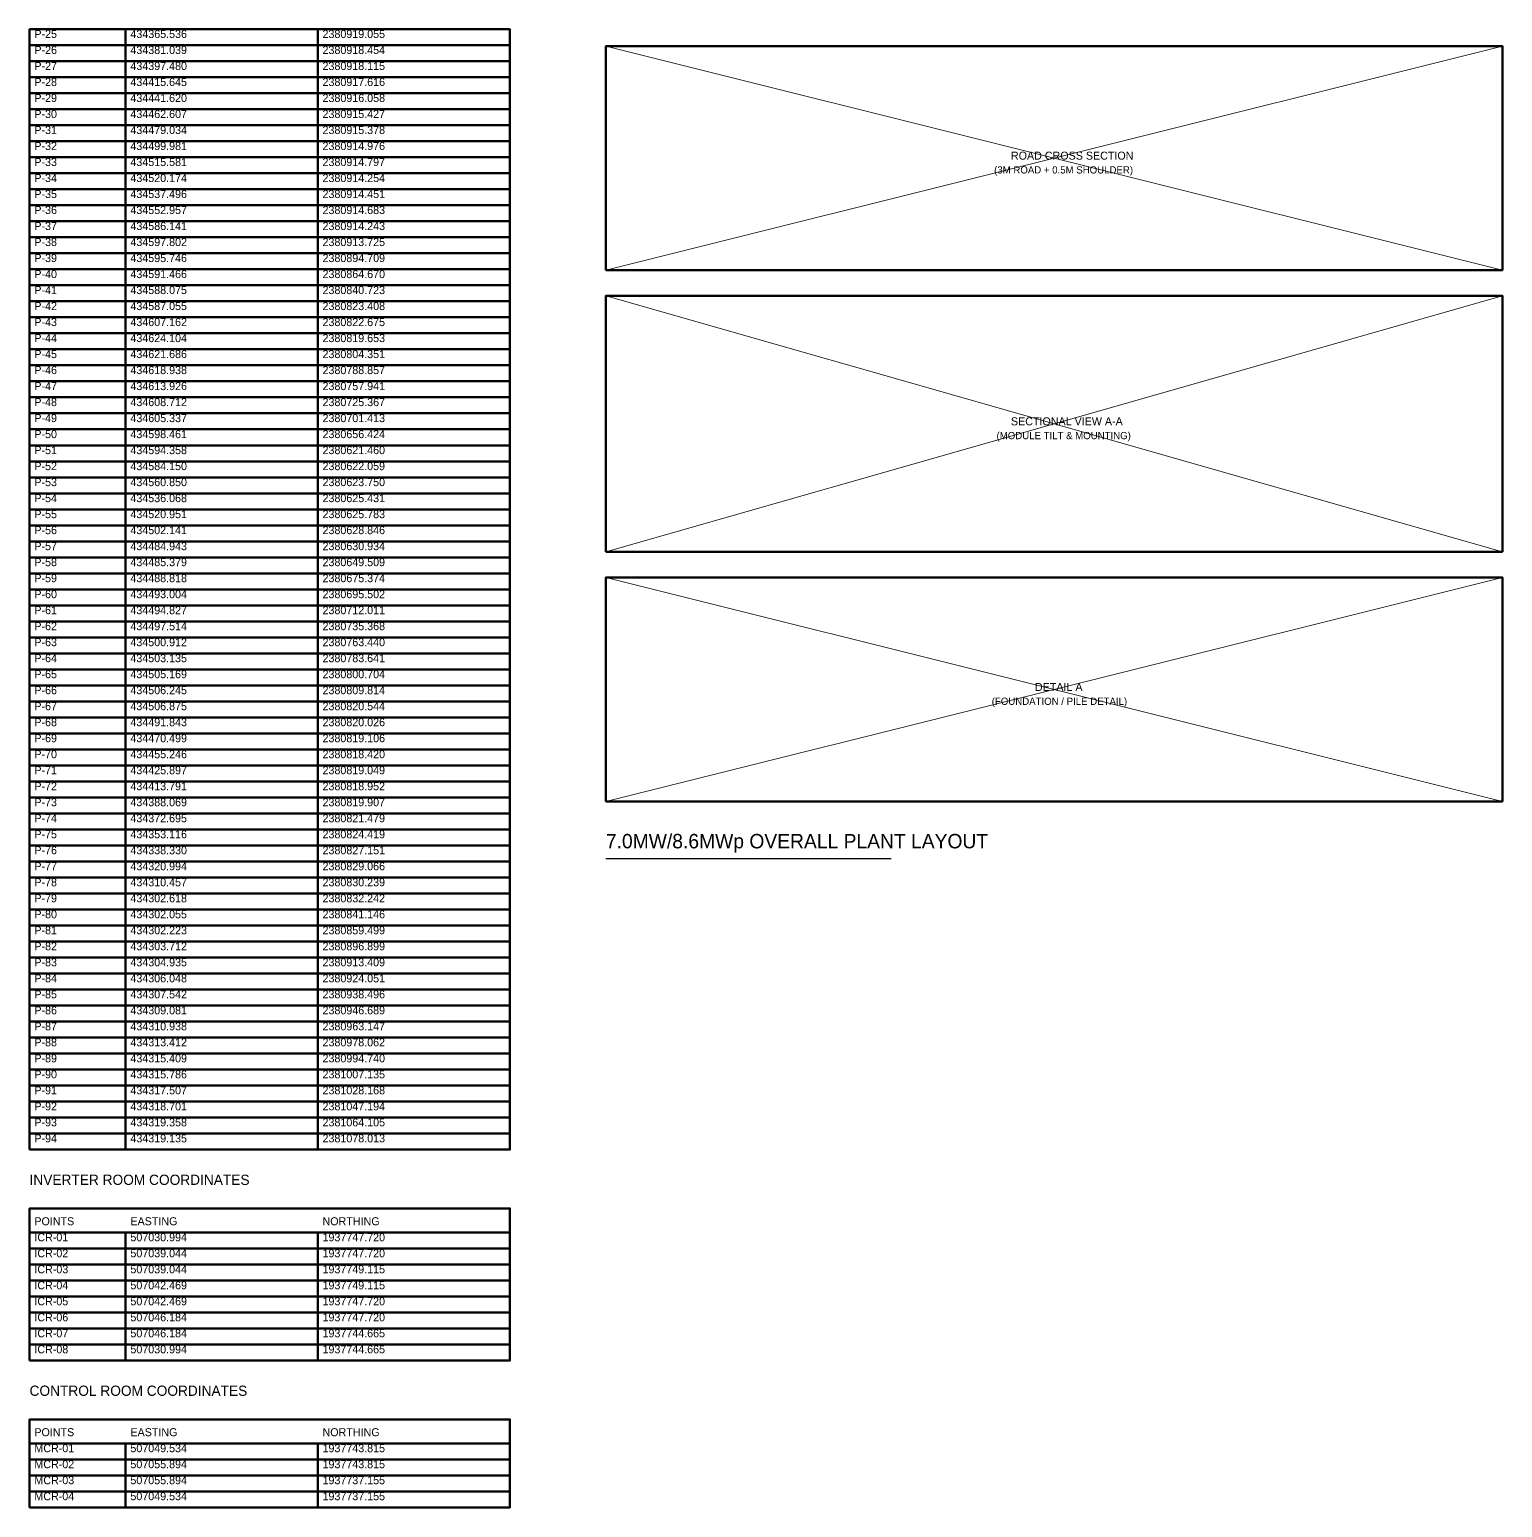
# Model space of a CAD drawing. Header units: metres. Extents: x 434302 to 507065, y 1937737 to 2381091.
# Drawn here: x 435061.2 to 435521.2, y 2380168.5 to 2380630.2 of the extents above; entities that cross this region are included whole.
import ezdxf
from ezdxf.enums import TextEntityAlignment as Align

# ---------------------------------------------------------------- set-up
doc = ezdxf.new("R2010")
doc.units = ezdxf.units.M
doc.layers.add('TITLE_BLOCK', color=7, linetype='Continuous')

msp = doc.modelspace()

# ---------------------------------------------------------------- linework, layer by layer
at = {"layer": 'TITLE_BLOCK', "lineweight": 50}
for p, q in [((435091.23, 2380630.27), (435091.23, 2380625.27)), ((435151.23, 2380630.27), (435151.23, 2380625.27)), ((435091.23, 2380625.27), (435091.23, 2380620.27)), ((435151.23, 2380625.27), (435151.23, 2380620.27)), ((435091.23, 2380620.27), (435091.23, 2380615.27)), ((435151.23, 2380620.27), (435151.23, 2380615.27)), ((435091.23, 2380615.27), (435091.23, 2380610.27)), ((435151.23, 2380615.27), (435151.23, 2380610.27)), ((435091.23, 2380610.27), (435091.23, 2380605.27)), ((435151.23, 2380610.27), (435151.23, 2380605.27)), ((435091.23, 2380605.27), (435091.23, 2380600.27)), ((435151.23, 2380605.27), (435151.23, 2380600.27)), ((435091.23, 2380600.27), (435091.23, 2380595.27)), ((435151.23, 2380600.27), (435151.23, 2380595.27)), ((435091.23, 2380595.27), (435091.23, 2380590.27)), ((435151.23, 2380595.27), (435151.23, 2380590.27)), ((435091.23, 2380590.27), (435091.23, 2380585.27)), ((435151.23, 2380590.27), (435151.23, 2380585.27)), ((435091.23, 2380585.27), (435091.23, 2380580.27)), ((435151.23, 2380585.27), (435151.23, 2380580.27)), ((435091.23, 2380580.27), (435091.23, 2380575.27)), ((435151.23, 2380580.27), (435151.23, 2380575.27)), ((435091.23, 2380575.27), (435091.23, 2380570.27)), ((435151.23, 2380575.27), (435151.23, 2380570.27)), ((435091.23, 2380570.27), (435091.23, 2380565.27)), ((435151.23, 2380570.27), (435151.23, 2380565.27)), ((435091.23, 2380565.27), (435091.23, 2380560.27)), ((435151.23, 2380565.27), (435151.23, 2380560.27)), ((435091.23, 2380560.27), (435091.23, 2380555.27)), ((435151.23, 2380560.27), (435151.23, 2380555.27)), ((435091.23, 2380555.27), (435091.23, 2380550.27)), ((435151.23, 2380555.27), (435151.23, 2380550.27)), ((435091.23, 2380550.27), (435091.23, 2380545.27)), ((435151.23, 2380550.27), (435151.23, 2380545.27)), ((435091.23, 2380545.27), (435091.23, 2380540.27)), ((435151.23, 2380545.27), (435151.23, 2380540.27)), ((435091.23, 2380540.27), (435091.23, 2380535.27)), ((435151.23, 2380540.27), (435151.23, 2380535.27)), ((435091.23, 2380535.27), (435091.23, 2380530.27)), ((435151.23, 2380535.27), (435151.23, 2380530.27)), ((435091.23, 2380530.27), (435091.23, 2380525.27)), ((435151.23, 2380530.27), (435151.23, 2380525.27)), ((435091.23, 2380525.27), (435091.23, 2380520.27)), ((435151.23, 2380525.27), (435151.23, 2380520.27)), ((435091.23, 2380520.27), (435091.23, 2380515.27)), ((435151.23, 2380520.27), (435151.23, 2380515.27)), ((435091.23, 2380515.27), (435091.23, 2380510.27)), ((435151.23, 2380515.27), (435151.23, 2380510.27)), ((435091.23, 2380510.27), (435091.23, 2380505.27)), ((435151.23, 2380510.27), (435151.23, 2380505.27)), ((435091.23, 2380505.27), (435091.23, 2380500.27)), ((435151.23, 2380505.27), (435151.23, 2380500.27)), ((435091.23, 2380500.27), (435091.23, 2380495.27)), ((435151.23, 2380500.27), (435151.23, 2380495.27)), ((435091.23, 2380495.27), (435091.23, 2380490.27)), ((435151.23, 2380495.27), (435151.23, 2380490.27)), ((435091.23, 2380490.27), (435091.23, 2380485.27)), ((435151.23, 2380490.27), (435151.23, 2380485.27)), ((435091.23, 2380485.27), (435091.23, 2380480.27)), ((435151.23, 2380485.27), (435151.23, 2380480.27)), ((435091.23, 2380480.27), (435091.23, 2380475.27)), ((435151.23, 2380480.27), (435151.23, 2380475.27)), ((435091.23, 2380475.27), (435091.23, 2380470.27)), ((435151.23, 2380475.27), (435151.23, 2380470.27)), ((435091.23, 2380470.27), (435091.23, 2380465.27)), ((435151.23, 2380470.27), (435151.23, 2380465.27)), ((435091.23, 2380465.27), (435091.23, 2380460.27)), ((435151.23, 2380465.27), (435151.23, 2380460.27)), ((435091.23, 2380460.27), (435091.23, 2380455.27)), ((435151.23, 2380460.27), (435151.23, 2380455.27)), ((435091.23, 2380455.27), (435091.23, 2380450.27)), ((435151.23, 2380455.27), (435151.23, 2380450.27)), ((435091.23, 2380450.27), (435091.23, 2380445.27)), ((435151.23, 2380450.27), (435151.23, 2380445.27)), ((435091.23, 2380445.27), (435091.23, 2380440.27)), ((435151.23, 2380445.27), (435151.23, 2380440.27)), ((435091.23, 2380440.27), (435091.23, 2380435.27)), ((435151.23, 2380440.27), (435151.23, 2380435.27)), ((435091.23, 2380435.27), (435091.23, 2380430.27)), ((435151.23, 2380435.27), (435151.23, 2380430.27)), ((435091.23, 2380430.27), (435091.23, 2380425.27)), ((435151.23, 2380430.27), (435151.23, 2380425.27)), ((435091.23, 2380425.27), (435091.23, 2380420.27)), ((435151.23, 2380425.27), (435151.23, 2380420.27)), ((435091.23, 2380420.27), (435091.23, 2380415.27)), ((435151.23, 2380420.27), (435151.23, 2380415.27)), ((435091.23, 2380415.27), (435091.23, 2380410.27)), ((435151.23, 2380415.27), (435151.23, 2380410.27)), ((435091.23, 2380410.27), (435091.23, 2380405.27)), ((435151.23, 2380410.27), (435151.23, 2380405.27)), ((435091.23, 2380405.27), (435091.23, 2380400.27)), ((435151.23, 2380405.27), (435151.23, 2380400.27)), ((435091.23, 2380400.27), (435091.23, 2380395.27)), ((435151.23, 2380400.27), (435151.23, 2380395.27)), ((435091.23, 2380395.27), (435091.23, 2380390.27)), ((435151.23, 2380395.27), (435151.23, 2380390.27)), ((435091.23, 2380390.27), (435091.23, 2380385.27)), ((435151.23, 2380390.27), (435151.23, 2380385.27)), ((435091.23, 2380385.27), (435091.23, 2380380.27)), ((435151.23, 2380385.27), (435151.23, 2380380.27)), ((435091.23, 2380380.27), (435091.23, 2380375.27)), ((435151.23, 2380380.27), (435151.23, 2380375.27)), ((435091.23, 2380375.27), (435091.23, 2380370.27)), ((435151.23, 2380375.27), (435151.23, 2380370.27)), ((435091.23, 2380370.27), (435091.23, 2380365.27)), ((435151.23, 2380370.27), (435151.23, 2380365.27)), ((435091.23, 2380365.27), (435091.23, 2380360.27)), ((435151.23, 2380365.27), (435151.23, 2380360.27)), ((435091.23, 2380360.27), (435091.23, 2380355.27)), ((435151.23, 2380360.27), (435151.23, 2380355.27)), ((435091.23, 2380355.27), (435091.23, 2380350.27)), ((435151.23, 2380355.27), (435151.23, 2380350.27)), ((435091.23, 2380350.27), (435091.23, 2380345.27)), ((435151.23, 2380350.27), (435151.23, 2380345.27)), ((435091.23, 2380345.27), (435091.23, 2380340.27)), ((435151.23, 2380345.27), (435151.23, 2380340.27)), ((435091.23, 2380340.27), (435091.23, 2380335.27)), ((435151.23, 2380340.27), (435151.23, 2380335.27)), ((435091.23, 2380335.27), (435091.23, 2380330.27)), ((435151.23, 2380335.27), (435151.23, 2380330.27)), ((435091.23, 2380330.27), (435091.23, 2380325.27)), ((435151.23, 2380330.27), (435151.23, 2380325.27)), ((435091.23, 2380325.27), (435091.23, 2380320.27)), ((435151.23, 2380325.27), (435151.23, 2380320.27)), ((435091.23, 2380320.27), (435091.23, 2380315.27)), ((435151.23, 2380320.27), (435151.23, 2380315.27)), ((435091.23, 2380315.27), (435091.23, 2380310.27)), ((435151.23, 2380315.27), (435151.23, 2380310.27)), ((435091.23, 2380310.27), (435091.23, 2380305.27)), ((435151.23, 2380310.27), (435151.23, 2380305.27)), ((435091.23, 2380305.27), (435091.23, 2380300.27)), ((435151.23, 2380305.27), (435151.23, 2380300.27)), ((435091.23, 2380300.27), (435091.23, 2380295.27)), ((435151.23, 2380300.27), (435151.23, 2380295.27)), ((435091.23, 2380295.27), (435091.23, 2380290.27)), ((435151.23, 2380295.27), (435151.23, 2380290.27)), ((435091.23, 2380290.27), (435091.23, 2380285.27)), ((435151.23, 2380290.27), (435151.23, 2380285.27)), ((435091.23, 2380285.27), (435091.23, 2380280.27)), ((435151.23, 2380285.27), (435151.23, 2380280.27)), ((435091.23, 2380254.37), (435091.23, 2380249.37)), ((435151.23, 2380254.37), (435151.23, 2380249.37)), ((435091.23, 2380249.37), (435091.23, 2380244.37)), ((435151.23, 2380249.37), (435151.23, 2380244.37)), ((435091.23, 2380244.37), (435091.23, 2380239.37)), ((435151.23, 2380244.37), (435151.23, 2380239.37)), ((435091.23, 2380239.37), (435091.23, 2380234.37)), ((435151.23, 2380239.37), (435151.23, 2380234.37)), ((435091.23, 2380234.37), (435091.23, 2380229.37)), ((435151.23, 2380234.37), (435151.23, 2380229.37)), ((435091.23, 2380229.37), (435091.23, 2380224.37)), ((435151.23, 2380229.37), (435151.23, 2380224.37)), ((435091.23, 2380224.37), (435091.23, 2380219.37)), ((435151.23, 2380224.37), (435151.23, 2380219.37)), ((435091.23, 2380219.37), (435091.23, 2380214.37)), ((435151.23, 2380219.37), (435151.23, 2380214.37)), ((435091.23, 2380188.47), (435091.23, 2380183.47)), ((435151.23, 2380188.47), (435151.23, 2380183.47)), ((435091.23, 2380183.47), (435091.23, 2380178.47)), ((435151.23, 2380183.47), (435151.23, 2380178.47)), ((435091.23, 2380178.47), (435091.23, 2380173.47)), ((435151.23, 2380178.47), (435151.23, 2380173.47)), ((435091.23, 2380173.47), (435091.23, 2380168.47)), ((435151.23, 2380173.47), (435151.23, 2380168.47))]:
    msp.add_line(p, q, dxfattribs=at)
at = {"layer": 'TITLE_BLOCK', "lineweight": 18}
for p, q in [((435241.23, 2380555.02), (435521.23, 2380625.02)), ((435521.23, 2380555.02), (435241.23, 2380625.02)), ((435241.23, 2380467.02), (435521.23, 2380547.02)), ((435521.23, 2380467.02), (435241.23, 2380547.02)), ((435241.23, 2380389.02), (435521.23, 2380459.02)), ((435521.23, 2380389.02), (435241.23, 2380459.02))]:
    msp.add_line(p, q, dxfattribs=at)
at = {"layer": 'TITLE_BLOCK', "lineweight": 30}
msp.add_line((435241.23, 2380371.22), (435330.33, 2380371.22), dxfattribs=at)
at = {"layer": 'TITLE_BLOCK', "lineweight": 50}
for points in [[(435061.23, 2380625.27), (435211.23, 2380625.27), (435211.23, 2380630.27), (435061.23, 2380630.27)], [(435061.23, 2380620.27), (435211.23, 2380620.27), (435211.23, 2380625.27), (435061.23, 2380625.27)], [(435241.23, 2380555.02), (435521.23, 2380555.02), (435521.23, 2380625.02), (435241.23, 2380625.02)], [(435061.23, 2380615.27), (435211.23, 2380615.27), (435211.23, 2380620.27), (435061.23, 2380620.27)], [(435061.23, 2380610.27), (435211.23, 2380610.27), (435211.23, 2380615.27), (435061.23, 2380615.27)], [(435061.23, 2380605.27), (435211.23, 2380605.27), (435211.23, 2380610.27), (435061.23, 2380610.27)], [(435061.23, 2380600.27), (435211.23, 2380600.27), (435211.23, 2380605.27), (435061.23, 2380605.27)], [(435061.23, 2380595.27), (435211.23, 2380595.27), (435211.23, 2380600.27), (435061.23, 2380600.27)], [(435061.23, 2380590.27), (435211.23, 2380590.27), (435211.23, 2380595.27), (435061.23, 2380595.27)], [(435061.23, 2380585.27), (435211.23, 2380585.27), (435211.23, 2380590.27), (435061.23, 2380590.27)], [(435061.23, 2380580.27), (435211.23, 2380580.27), (435211.23, 2380585.27), (435061.23, 2380585.27)], [(435061.23, 2380575.27), (435211.23, 2380575.27), (435211.23, 2380580.27), (435061.23, 2380580.27)], [(435061.23, 2380570.27), (435211.23, 2380570.27), (435211.23, 2380575.27), (435061.23, 2380575.27)], [(435061.23, 2380565.27), (435211.23, 2380565.27), (435211.23, 2380570.27), (435061.23, 2380570.27)], [(435061.23, 2380560.27), (435211.23, 2380560.27), (435211.23, 2380565.27), (435061.23, 2380565.27)], [(435061.23, 2380555.27), (435211.23, 2380555.27), (435211.23, 2380560.27), (435061.23, 2380560.27)], [(435061.23, 2380550.27), (435211.23, 2380550.27), (435211.23, 2380555.27), (435061.23, 2380555.27)], [(435061.23, 2380545.27), (435211.23, 2380545.27), (435211.23, 2380550.27), (435061.23, 2380550.27)], [(435061.23, 2380540.27), (435211.23, 2380540.27), (435211.23, 2380545.27), (435061.23, 2380545.27)], [(435241.23, 2380467.02), (435521.23, 2380467.02), (435521.23, 2380547.02), (435241.23, 2380547.02)], [(435061.23, 2380535.27), (435211.23, 2380535.27), (435211.23, 2380540.27), (435061.23, 2380540.27)], [(435061.23, 2380530.27), (435211.23, 2380530.27), (435211.23, 2380535.27), (435061.23, 2380535.27)], [(435061.23, 2380525.27), (435211.23, 2380525.27), (435211.23, 2380530.27), (435061.23, 2380530.27)], [(435061.23, 2380520.27), (435211.23, 2380520.27), (435211.23, 2380525.27), (435061.23, 2380525.27)], [(435061.23, 2380515.27), (435211.23, 2380515.27), (435211.23, 2380520.27), (435061.23, 2380520.27)], [(435061.23, 2380510.27), (435211.23, 2380510.27), (435211.23, 2380515.27), (435061.23, 2380515.27)], [(435061.23, 2380505.27), (435211.23, 2380505.27), (435211.23, 2380510.27), (435061.23, 2380510.27)], [(435061.23, 2380500.27), (435211.23, 2380500.27), (435211.23, 2380505.27), (435061.23, 2380505.27)], [(435061.23, 2380495.27), (435211.23, 2380495.27), (435211.23, 2380500.27), (435061.23, 2380500.27)], [(435061.23, 2380490.27), (435211.23, 2380490.27), (435211.23, 2380495.27), (435061.23, 2380495.27)], [(435061.23, 2380485.27), (435211.23, 2380485.27), (435211.23, 2380490.27), (435061.23, 2380490.27)], [(435061.23, 2380480.27), (435211.23, 2380480.27), (435211.23, 2380485.27), (435061.23, 2380485.27)], [(435061.23, 2380475.27), (435211.23, 2380475.27), (435211.23, 2380480.27), (435061.23, 2380480.27)], [(435061.23, 2380470.27), (435211.23, 2380470.27), (435211.23, 2380475.27), (435061.23, 2380475.27)], [(435061.23, 2380465.27), (435211.23, 2380465.27), (435211.23, 2380470.27), (435061.23, 2380470.27)], [(435061.23, 2380460.27), (435211.23, 2380460.27), (435211.23, 2380465.27), (435061.23, 2380465.27)], [(435061.23, 2380455.27), (435211.23, 2380455.27), (435211.23, 2380460.27), (435061.23, 2380460.27)], [(435241.23, 2380389.02), (435521.23, 2380389.02), (435521.23, 2380459.02), (435241.23, 2380459.02)], [(435061.23, 2380450.27), (435211.23, 2380450.27), (435211.23, 2380455.27), (435061.23, 2380455.27)], [(435061.23, 2380445.27), (435211.23, 2380445.27), (435211.23, 2380450.27), (435061.23, 2380450.27)], [(435061.23, 2380440.27), (435211.23, 2380440.27), (435211.23, 2380445.27), (435061.23, 2380445.27)], [(435061.23, 2380435.27), (435211.23, 2380435.27), (435211.23, 2380440.27), (435061.23, 2380440.27)], [(435061.23, 2380430.27), (435211.23, 2380430.27), (435211.23, 2380435.27), (435061.23, 2380435.27)], [(435061.23, 2380425.27), (435211.23, 2380425.27), (435211.23, 2380430.27), (435061.23, 2380430.27)], [(435061.23, 2380420.27), (435211.23, 2380420.27), (435211.23, 2380425.27), (435061.23, 2380425.27)], [(435061.23, 2380415.27), (435211.23, 2380415.27), (435211.23, 2380420.27), (435061.23, 2380420.27)], [(435061.23, 2380410.27), (435211.23, 2380410.27), (435211.23, 2380415.27), (435061.23, 2380415.27)], [(435061.23, 2380405.27), (435211.23, 2380405.27), (435211.23, 2380410.27), (435061.23, 2380410.27)], [(435061.23, 2380400.27), (435211.23, 2380400.27), (435211.23, 2380405.27), (435061.23, 2380405.27)], [(435061.23, 2380395.27), (435211.23, 2380395.27), (435211.23, 2380400.27), (435061.23, 2380400.27)], [(435061.23, 2380390.27), (435211.23, 2380390.27), (435211.23, 2380395.27), (435061.23, 2380395.27)], [(435061.23, 2380385.27), (435211.23, 2380385.27), (435211.23, 2380390.27), (435061.23, 2380390.27)], [(435061.23, 2380380.27), (435211.23, 2380380.27), (435211.23, 2380385.27), (435061.23, 2380385.27)], [(435061.23, 2380375.27), (435211.23, 2380375.27), (435211.23, 2380380.27), (435061.23, 2380380.27)], [(435061.23, 2380370.27), (435211.23, 2380370.27), (435211.23, 2380375.27), (435061.23, 2380375.27)], [(435061.23, 2380365.27), (435211.23, 2380365.27), (435211.23, 2380370.27), (435061.23, 2380370.27)], [(435061.23, 2380360.27), (435211.23, 2380360.27), (435211.23, 2380365.27), (435061.23, 2380365.27)], [(435061.23, 2380355.27), (435211.23, 2380355.27), (435211.23, 2380360.27), (435061.23, 2380360.27)], [(435061.23, 2380350.27), (435211.23, 2380350.27), (435211.23, 2380355.27), (435061.23, 2380355.27)], [(435061.23, 2380345.27), (435211.23, 2380345.27), (435211.23, 2380350.27), (435061.23, 2380350.27)], [(435061.23, 2380340.27), (435211.23, 2380340.27), (435211.23, 2380345.27), (435061.23, 2380345.27)], [(435061.23, 2380335.27), (435211.23, 2380335.27), (435211.23, 2380340.27), (435061.23, 2380340.27)], [(435061.23, 2380330.27), (435211.23, 2380330.27), (435211.23, 2380335.27), (435061.23, 2380335.27)], [(435061.23, 2380325.27), (435211.23, 2380325.27), (435211.23, 2380330.27), (435061.23, 2380330.27)], [(435061.23, 2380320.27), (435211.23, 2380320.27), (435211.23, 2380325.27), (435061.23, 2380325.27)], [(435061.23, 2380315.27), (435211.23, 2380315.27), (435211.23, 2380320.27), (435061.23, 2380320.27)], [(435061.23, 2380310.27), (435211.23, 2380310.27), (435211.23, 2380315.27), (435061.23, 2380315.27)], [(435061.23, 2380305.27), (435211.23, 2380305.27), (435211.23, 2380310.27), (435061.23, 2380310.27)], [(435061.23, 2380300.27), (435211.23, 2380300.27), (435211.23, 2380305.27), (435061.23, 2380305.27)], [(435061.23, 2380295.27), (435211.23, 2380295.27), (435211.23, 2380300.27), (435061.23, 2380300.27)], [(435061.23, 2380290.27), (435211.23, 2380290.27), (435211.23, 2380295.27), (435061.23, 2380295.27)], [(435061.23, 2380285.27), (435211.23, 2380285.27), (435211.23, 2380290.27), (435061.23, 2380290.27)], [(435061.23, 2380280.27), (435211.23, 2380280.27), (435211.23, 2380285.27), (435061.23, 2380285.27)], [(435061.23, 2380254.37), (435211.23, 2380254.37), (435211.23, 2380261.87), (435061.23, 2380261.87)], [(435061.23, 2380249.37), (435211.23, 2380249.37), (435211.23, 2380254.37), (435061.23, 2380254.37)], [(435061.23, 2380244.37), (435211.23, 2380244.37), (435211.23, 2380249.37), (435061.23, 2380249.37)], [(435061.23, 2380239.37), (435211.23, 2380239.37), (435211.23, 2380244.37), (435061.23, 2380244.37)], [(435061.23, 2380234.37), (435211.23, 2380234.37), (435211.23, 2380239.37), (435061.23, 2380239.37)], [(435061.23, 2380229.37), (435211.23, 2380229.37), (435211.23, 2380234.37), (435061.23, 2380234.37)], [(435061.23, 2380224.37), (435211.23, 2380224.37), (435211.23, 2380229.37), (435061.23, 2380229.37)], [(435061.23, 2380219.37), (435211.23, 2380219.37), (435211.23, 2380224.37), (435061.23, 2380224.37)], [(435061.23, 2380214.37), (435211.23, 2380214.37), (435211.23, 2380219.37), (435061.23, 2380219.37)], [(435061.23, 2380188.47), (435211.23, 2380188.47), (435211.23, 2380195.97), (435061.23, 2380195.97)], [(435061.23, 2380183.47), (435211.23, 2380183.47), (435211.23, 2380188.47), (435061.23, 2380188.47)], [(435061.23, 2380178.47), (435211.23, 2380178.47), (435211.23, 2380183.47), (435061.23, 2380183.47)], [(435061.23, 2380173.47), (435211.23, 2380173.47), (435211.23, 2380178.47), (435061.23, 2380178.47)], [(435061.23, 2380168.47), (435211.23, 2380168.47), (435211.23, 2380173.47), (435061.23, 2380173.47)]]:
    msp.add_lwpolyline(points, close=True, dxfattribs=at)

# ---------------------------------------------------------------- texts
at = {"layer": 'TITLE_BLOCK'}
for s, height, p in [('P-25', 2.5, (435062.73, 2380626.77)), ('434365.536', 2.5, (435092.73, 2380626.77)), ('2380919.055', 2.5, (435152.73, 2380626.77)), ('P-26', 2.5, (435062.73, 2380621.77)), ('434381.039', 2.5, (435092.73, 2380621.77)), ('2380918.454', 2.5, (435152.73, 2380621.77)), ('P-27', 2.5, (435062.73, 2380616.77)), ('434397.480', 2.5, (435092.73, 2380616.77)), ('2380918.115', 2.5, (435152.73, 2380616.77)), ('P-28', 2.5, (435062.73, 2380611.77)), ('434415.645', 2.5, (435092.73, 2380611.77)), ('2380917.616', 2.5, (435152.73, 2380611.77)), ('P-29', 2.5, (435062.73, 2380606.77)), ('434441.620', 2.5, (435092.73, 2380606.77)), ('2380916.058', 2.5, (435152.73, 2380606.77)), ('P-30', 2.5, (435062.73, 2380601.77)), ('434462.607', 2.5, (435092.73, 2380601.77)), ('2380915.427', 2.5, (435152.73, 2380601.77)), ('P-31', 2.5, (435062.73, 2380596.77)), ('434479.034', 2.5, (435092.73, 2380596.77)), ('2380915.378', 2.5, (435152.73, 2380596.77)), ('P-32', 2.5, (435062.73, 2380591.77)), ('434499.981', 2.5, (435092.73, 2380591.77)), ('2380914.976', 2.5, (435152.73, 2380591.77)), ('P-33', 2.5, (435062.73, 2380586.77)), ('434515.581', 2.5, (435092.73, 2380586.77)), ('2380914.797', 2.5, (435152.73, 2380586.77)), ('ROAD CROSS SECTION', 2.5, (435367.73, 2380588.77)), ('P-34', 2.5, (435062.73, 2380581.77)), ('434520.174', 2.5, (435092.73, 2380581.77)), ('2380914.254', 2.5, (435152.73, 2380581.77)), ('(3M ROAD + 0.5M SHOULDER)', 2.25, (435362.48, 2380584.52)), ('P-35', 2.5, (435062.73, 2380576.77)), ('434537.496', 2.5, (435092.73, 2380576.77)), ('2380914.451', 2.5, (435152.73, 2380576.77)), ('P-36', 2.5, (435062.73, 2380571.77)), ('434552.957', 2.5, (435092.73, 2380571.77)), ('2380914.683', 2.5, (435152.73, 2380571.77)), ('P-37', 2.5, (435062.73, 2380566.77)), ('434586.141', 2.5, (435092.73, 2380566.77)), ('2380914.243', 2.5, (435152.73, 2380566.77)), ('P-38', 2.5, (435062.73, 2380561.77)), ('434597.802', 2.5, (435092.73, 2380561.77)), ('2380913.725', 2.5, (435152.73, 2380561.77)), ('P-39', 2.5, (435062.73, 2380556.77)), ('434595.746', 2.5, (435092.73, 2380556.77)), ('2380894.709', 2.5, (435152.73, 2380556.77)), ('P-40', 2.5, (435062.73, 2380551.77)), ('434591.466', 2.5, (435092.73, 2380551.77)), ('2380864.670', 2.5, (435152.73, 2380551.77)), ('P-41', 2.5, (435062.73, 2380546.77)), ('434588.075', 2.5, (435092.73, 2380546.77)), ('2380840.723', 2.5, (435152.73, 2380546.77)), ('P-42', 2.5, (435062.73, 2380541.77)), ('434587.055', 2.5, (435092.73, 2380541.77)), ('2380823.408', 2.5, (435152.73, 2380541.77)), ('P-43', 2.5, (435062.73, 2380536.77)), ('434607.162', 2.5, (435092.73, 2380536.77)), ('2380822.675', 2.5, (435152.73, 2380536.77)), ('P-44', 2.5, (435062.73, 2380531.77)), ('434624.104', 2.5, (435092.73, 2380531.77)), ('2380819.653', 2.5, (435152.73, 2380531.77)), ('P-45', 2.5, (435062.73, 2380526.77)), ('434621.686', 2.5, (435092.73, 2380526.77)), ('2380804.351', 2.5, (435152.73, 2380526.77)), ('P-46', 2.5, (435062.73, 2380521.77)), ('434618.938', 2.5, (435092.73, 2380521.77)), ('2380788.857', 2.5, (435152.73, 2380521.77)), ('P-47', 2.5, (435062.73, 2380516.77)), ('434613.926', 2.5, (435092.73, 2380516.77)), ('2380757.941', 2.5, (435152.73, 2380516.77)), ('P-48', 2.5, (435062.73, 2380511.77)), ('434608.712', 2.5, (435092.73, 2380511.77)), ('2380725.367', 2.5, (435152.73, 2380511.77)), ('P-49', 2.5, (435062.73, 2380506.77)), ('434605.337', 2.5, (435092.73, 2380506.77)), ('2380701.413', 2.5, (435152.73, 2380506.77)), ('SECTIONAL VIEW A-A', 2.5, (435367.73, 2380505.77)), ('P-50', 2.5, (435062.73, 2380501.77)), ('434598.461', 2.5, (435092.73, 2380501.77)), ('2380656.424', 2.5, (435152.73, 2380501.77)), ('(MODULE TILT & MOUNTING)', 2.25, (435363.23, 2380501.52)), ('P-51', 2.5, (435062.73, 2380496.77)), ('434594.358', 2.5, (435092.73, 2380496.77)), ('2380621.460', 2.5, (435152.73, 2380496.77)), ('P-52', 2.5, (435062.73, 2380491.77)), ('434584.150', 2.5, (435092.73, 2380491.77)), ('2380622.059', 2.5, (435152.73, 2380491.77)), ('P-53', 2.5, (435062.73, 2380486.77)), ('434560.850', 2.5, (435092.73, 2380486.77)), ('2380623.750', 2.5, (435152.73, 2380486.77)), ('P-54', 2.5, (435062.73, 2380481.77)), ('434536.068', 2.5, (435092.73, 2380481.77)), ('2380625.431', 2.5, (435152.73, 2380481.77)), ('P-55', 2.5, (435062.73, 2380476.77)), ('434520.951', 2.5, (435092.73, 2380476.77)), ('2380625.783', 2.5, (435152.73, 2380476.77)), ('P-56', 2.5, (435062.73, 2380471.77)), ('434502.141', 2.5, (435092.73, 2380471.77)), ('2380628.846', 2.5, (435152.73, 2380471.77)), ('P-57', 2.5, (435062.73, 2380466.77)), ('434484.943', 2.5, (435092.73, 2380466.77)), ('2380630.934', 2.5, (435152.73, 2380466.77)), ('P-58', 2.5, (435062.73, 2380461.77)), ('434485.379', 2.5, (435092.73, 2380461.77)), ('2380649.509', 2.5, (435152.73, 2380461.77)), ('P-59', 2.5, (435062.73, 2380456.77)), ('434488.818', 2.5, (435092.73, 2380456.77)), ('2380675.374', 2.5, (435152.73, 2380456.77)), ('P-60', 2.5, (435062.73, 2380451.77)), ('434493.004', 2.5, (435092.73, 2380451.77)), ('2380695.502', 2.5, (435152.73, 2380451.77)), ('P-61', 2.5, (435062.73, 2380446.77)), ('434494.827', 2.5, (435092.73, 2380446.77)), ('2380712.011', 2.5, (435152.73, 2380446.77)), ('P-62', 2.5, (435062.73, 2380441.77)), ('434497.514', 2.5, (435092.73, 2380441.77)), ('2380735.368', 2.5, (435152.73, 2380441.77)), ('P-63', 2.5, (435062.73, 2380436.77)), ('434500.912', 2.5, (435092.73, 2380436.77)), ('2380763.440', 2.5, (435152.73, 2380436.77)), ('P-64', 2.5, (435062.73, 2380431.77)), ('434503.135', 2.5, (435092.73, 2380431.77)), ('2380783.641', 2.5, (435152.73, 2380431.77)), ('P-65', 2.5, (435062.73, 2380426.77)), ('434505.169', 2.5, (435092.73, 2380426.77)), ('2380800.704', 2.5, (435152.73, 2380426.77)), ('P-66', 2.5, (435062.73, 2380421.77)), ('434506.245', 2.5, (435092.73, 2380421.77)), ('2380809.814', 2.5, (435152.73, 2380421.77)), ('DETAIL A', 2.5, (435375.23, 2380422.77)), ('P-67', 2.5, (435062.73, 2380416.77)), ('434506.875', 2.5, (435092.73, 2380416.77)), ('2380820.544', 2.5, (435152.73, 2380416.77)), ('(FOUNDATION / PILE DETAIL)', 2.25, (435361.73, 2380418.52)), ('P-68', 2.5, (435062.73, 2380411.77)), ('434491.843', 2.5, (435092.73, 2380411.77)), ('2380820.026', 2.5, (435152.73, 2380411.77)), ('P-69', 2.5, (435062.73, 2380406.77)), ('434470.499', 2.5, (435092.73, 2380406.77)), ('2380819.106', 2.5, (435152.73, 2380406.77)), ('P-70', 2.5, (435062.73, 2380401.77)), ('434455.246', 2.5, (435092.73, 2380401.77)), ('2380818.420', 2.5, (435152.73, 2380401.77)), ('434425.897', 2.5, (435092.73, 2380396.77)), ('2380819.049', 2.5, (435152.73, 2380396.77)), ('P-71', 2.5, (435062.73, 2380396.77)), ('P-72', 2.5, (435062.73, 2380391.77)), ('434413.791', 2.5, (435092.73, 2380391.77)), ('2380818.952', 2.5, (435152.73, 2380391.77)), ('P-73', 2.5, (435062.73, 2380386.77)), ('434388.069', 2.5, (435092.73, 2380386.77)), ('2380819.907', 2.5, (435152.73, 2380386.77)), ('P-74', 2.5, (435062.73, 2380381.77)), ('434372.695', 2.5, (435092.73, 2380381.77)), ('2380821.479', 2.5, (435152.73, 2380381.77)), ('P-75', 2.5, (435062.73, 2380376.77)), ('434353.116', 2.5, (435092.73, 2380376.77)), ('2380824.419', 2.5, (435152.73, 2380376.77)), ('7.0MW/8.6MWp OVERALL PLANT LAYOUT', 4.5, (435241.23, 2380373.02)), ('P-76', 2.5, (435062.73, 2380371.77)), ('434338.330', 2.5, (435092.73, 2380371.77)), ('2380827.151', 2.5, (435152.73, 2380371.77)), ('P-77', 2.5, (435062.73, 2380366.77)), ('434320.994', 2.5, (435092.73, 2380366.77)), ('2380829.066', 2.5, (435152.73, 2380366.77)), ('P-78', 2.5, (435062.73, 2380361.77)), ('434310.457', 2.5, (435092.73, 2380361.77)), ('2380830.239', 2.5, (435152.73, 2380361.77)), ('P-79', 2.5, (435062.73, 2380356.77)), ('434302.618', 2.5, (435092.73, 2380356.77)), ('2380832.242', 2.5, (435152.73, 2380356.77)), ('P-80', 2.5, (435062.73, 2380351.77)), ('434302.055', 2.5, (435092.73, 2380351.77)), ('2380841.146', 2.5, (435152.73, 2380351.77)), ('P-81', 2.5, (435062.73, 2380346.77)), ('434302.223', 2.5, (435092.73, 2380346.77)), ('2380859.499', 2.5, (435152.73, 2380346.77)), ('P-82', 2.5, (435062.73, 2380341.77)), ('434303.712', 2.5, (435092.73, 2380341.77)), ('2380896.899', 2.5, (435152.73, 2380341.77)), ('P-83', 2.5, (435062.73, 2380336.77)), ('434304.935', 2.5, (435092.73, 2380336.77)), ('2380913.409', 2.5, (435152.73, 2380336.77)), ('P-84', 2.5, (435062.73, 2380331.77)), ('434306.048', 2.5, (435092.73, 2380331.77)), ('2380924.051', 2.5, (435152.73, 2380331.77)), ('P-85', 2.5, (435062.73, 2380326.77)), ('434307.542', 2.5, (435092.73, 2380326.77)), ('2380938.496', 2.5, (435152.73, 2380326.77)), ('P-86', 2.5, (435062.73, 2380321.77)), ('434309.081', 2.5, (435092.73, 2380321.77)), ('2380946.689', 2.5, (435152.73, 2380321.77)), ('P-87', 2.5, (435062.73, 2380316.77)), ('434310.938', 2.5, (435092.73, 2380316.77)), ('2380963.147', 2.5, (435152.73, 2380316.77)), ('P-88', 2.5, (435062.73, 2380311.77)), ('434313.412', 2.5, (435092.73, 2380311.77)), ('2380978.062', 2.5, (435152.73, 2380311.77)), ('P-89', 2.5, (435062.73, 2380306.77)), ('434315.409', 2.5, (435092.73, 2380306.77)), ('2380994.740', 2.5, (435152.73, 2380306.77)), ('P-90', 2.5, (435062.73, 2380301.77)), ('434315.786', 2.5, (435092.73, 2380301.77)), ('2381007.135', 2.5, (435152.73, 2380301.77)), ('P-91', 2.5, (435062.73, 2380296.77)), ('434317.507', 2.5, (435092.73, 2380296.77)), ('2381028.168', 2.5, (435152.73, 2380296.77)), ('P-92', 2.5, (435062.73, 2380291.77)), ('434318.701', 2.5, (435092.73, 2380291.77)), ('2381047.194', 2.5, (435152.73, 2380291.77)), ('P-93', 2.5, (435062.73, 2380286.77)), ('434319.358', 2.5, (435092.73, 2380286.77)), ('2381064.105', 2.5, (435152.73, 2380286.77)), ('P-94', 2.5, (435062.73, 2380281.77)), ('434319.135', 2.5, (435092.73, 2380281.77)), ('2381078.013', 2.5, (435152.73, 2380281.77)), ('INVERTER ROOM COORDINATES', 3.2, (435061.23, 2380268.27)), ('POINTS', 2.5, (435062.73, 2380255.87)), ('EASTING', 2.5, (435092.73, 2380255.87)), ('NORTHING', 2.5, (435152.73, 2380255.87)), ('ICR-01', 2.5, (435062.73, 2380250.87)), ('507030.994', 2.5, (435092.73, 2380250.87)), ('1937747.720', 2.5, (435152.73, 2380250.87)), ('ICR-02', 2.5, (435062.73, 2380245.87)), ('507039.044', 2.5, (435092.73, 2380245.87)), ('1937747.720', 2.5, (435152.73, 2380245.87)), ('ICR-03', 2.5, (435062.73, 2380240.87)), ('507039.044', 2.5, (435092.73, 2380240.87)), ('1937749.115', 2.5, (435152.73, 2380240.87)), ('ICR-04', 2.5, (435062.73, 2380235.87)), ('507042.469', 2.5, (435092.73, 2380235.87)), ('1937749.115', 2.5, (435152.73, 2380235.87)), ('ICR-05', 2.5, (435062.73, 2380230.87)), ('507042.469', 2.5, (435092.73, 2380230.87)), ('1937747.720', 2.5, (435152.73, 2380230.87)), ('ICR-06', 2.5, (435062.73, 2380225.87)), ('507046.184', 2.5, (435092.73, 2380225.87)), ('1937747.720', 2.5, (435152.73, 2380225.87)), ('ICR-07', 2.5, (435062.73, 2380220.87)), ('507046.184', 2.5, (435092.73, 2380220.87)), ('1937744.665', 2.5, (435152.73, 2380220.87)), ('ICR-08', 2.5, (435062.73, 2380215.87)), ('507030.994', 2.5, (435092.73, 2380215.87)), ('1937744.665', 2.5, (435152.73, 2380215.87)), ('CONTROL ROOM COORDINATES', 3.2, (435061.23, 2380202.37)), ('POINTS', 2.5, (435062.73, 2380189.97)), ('EASTING', 2.5, (435092.73, 2380189.97)), ('NORTHING', 2.5, (435152.73, 2380189.97)), ('MCR-01', 2.5, (435062.73, 2380184.97)), ('507049.534', 2.5, (435092.73, 2380184.97)), ('1937743.815', 2.5, (435152.73, 2380184.97)), ('MCR-02', 2.5, (435062.73, 2380179.97)), ('507055.894', 2.5, (435092.73, 2380179.97)), ('1937743.815', 2.5, (435152.73, 2380179.97)), ('MCR-03', 2.5, (435062.73, 2380174.97)), ('507055.894', 2.5, (435092.73, 2380174.97)), ('1937737.155', 2.5, (435152.73, 2380174.97)), ('MCR-04', 2.5, (435062.73, 2380169.97)), ('507049.534', 2.5, (435092.73, 2380169.97)), ('1937737.155', 2.5, (435152.73, 2380169.97))]:
    msp.add_text(s, height=height, dxfattribs=at).set_placement(p, align=Align.BOTTOM_LEFT)

doc.saveas('drawing.dxf')
